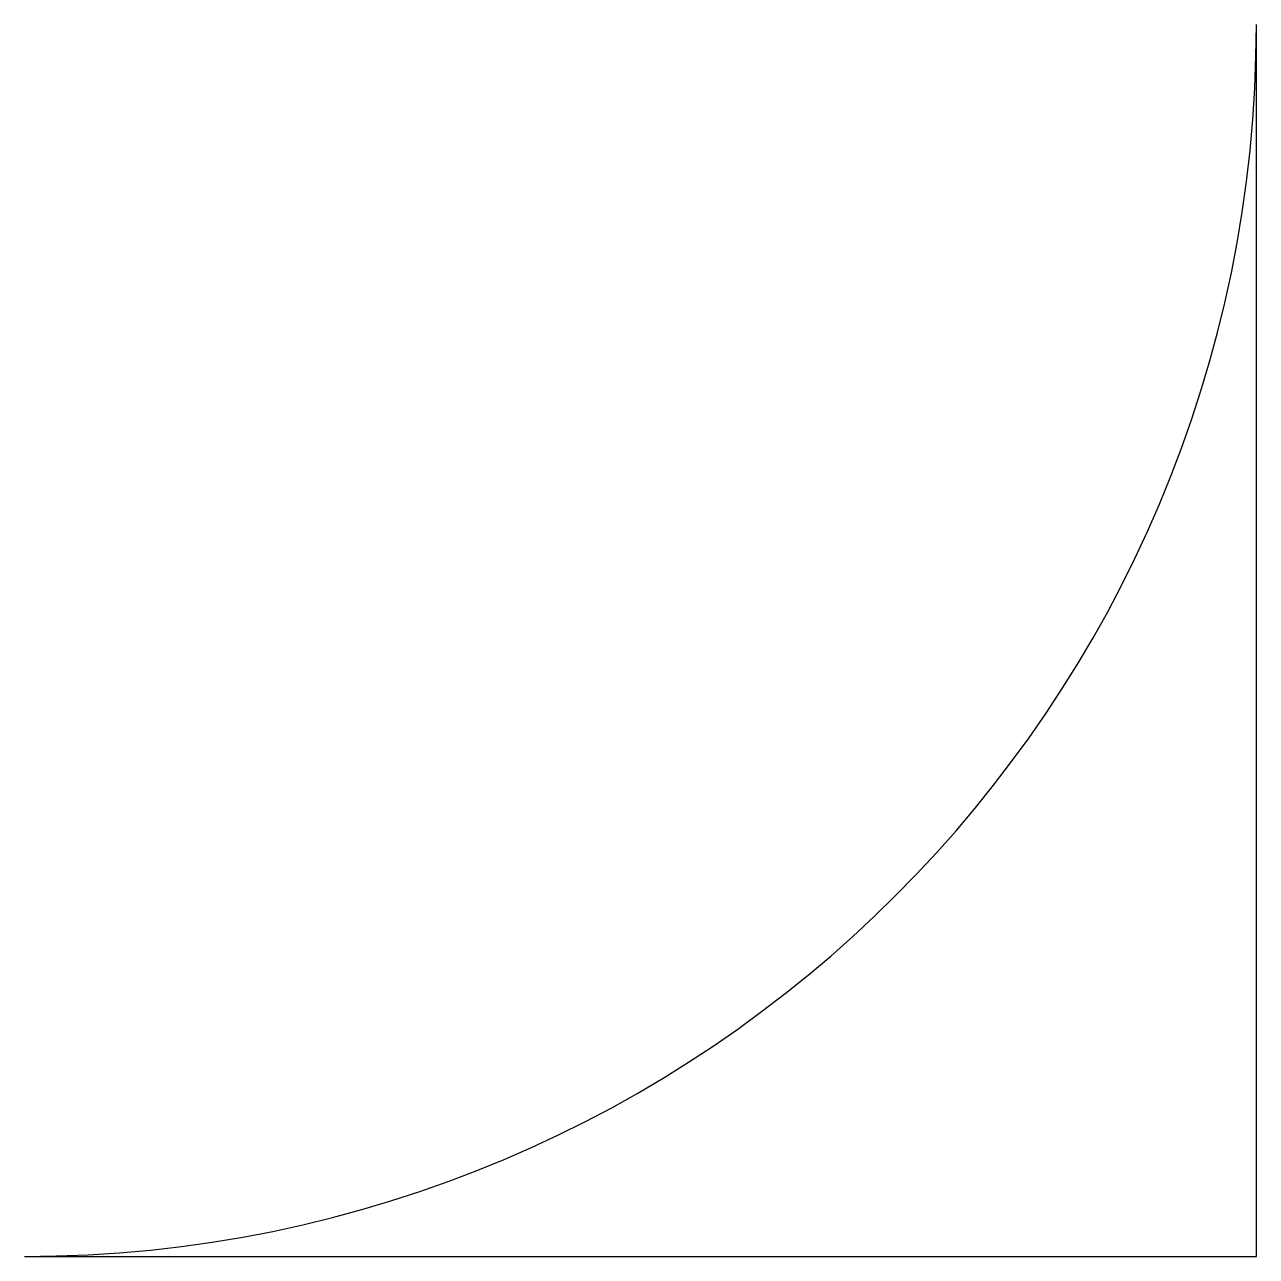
# Model space of a CAD drawing. Header units: millimetres. Extents: x 0 to 71, y 154 to 225.
import ezdxf

# ---------------------------------------------------------------- set-up
doc = ezdxf.new("R2010")
doc.units = ezdxf.units.MM

msp = doc.modelspace()

# ---------------------------------------------------------------- linework, layer by layer
at = {"color": 7, "linetype": 'Continuous', "lineweight": 25}
for p, q in [((71, 154), (71, 225)), ((0, 154), (71, 154))]:
    msp.add_line(p, q, dxfattribs=at)
msp.add_arc((0, 225), 71, 270, 0, dxfattribs=at)

doc.saveas('drawing.dxf')
